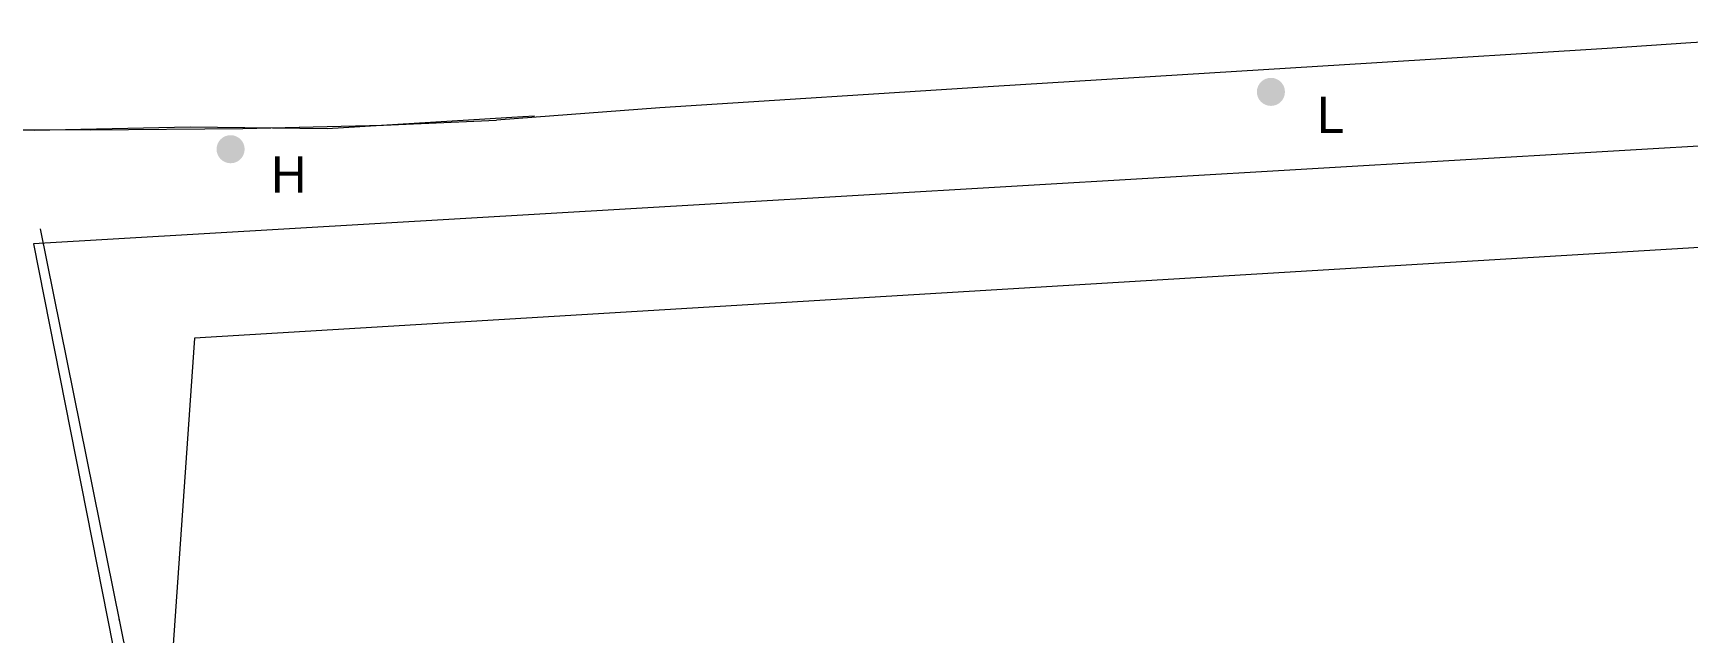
# Model space of a CAD drawing. Header units: millimetres. Extents: x 833924389 to 835767163, y 817400000 to 818811854.
# Drawn here: x 835451886 to 835510820, y 817652524 to 817673885 of the extents above; entities that cross this region are included whole.
import ezdxf

# ---------------------------------------------------------------- set-up
doc = ezdxf.new("R2010")
doc.units = ezdxf.units.MM
doc.header["$LTSCALE"] = 10
doc.header["$MEASUREMENT"] = 0
doc.layers.add('01_Base_Plan', color=5, linetype='Continuous', lineweight=5)
doc.styles.add('11SW4B$0$Style-WORKING', font='WORKING.shx')

# ---------------------------------------------------------------- blocks, each defined once
blk = doc.blocks.new('11SW4B$0$UTILP')
at = {"layer": '01_Base_Plan', "linetype": 'Continuous', "lineweight": 13}
h = blk.add_hatch(color=256, dxfattribs=at)
edge = h.paths.add_edge_path()
edge.add_arc((0, 0), 0.5, 0, 360)
blk = doc.blocks.new('11SW4B$0$UTIFH')
at = {"layer": '01_Base_Plan', "linetype": 'Continuous', "lineweight": 13}
h = blk.add_hatch(color=256, dxfattribs=at)
edge = h.paths.add_edge_path()
edge.add_arc((0, 0), 0.5, 0, 360)

msp = doc.modelspace()

# ---------------------------------------------------------------- linework, layer by layer
at = {"layer": '01_Base_Plan', "linetype": 'Continuous', "flags": 128}
for points in [[(835516952, 817673885), (835516844, 817673879), (835510925, 817673540), (835507941, 817673340), (835499548, 817672812), (835486084, 817671983), (835474209, 817671218), (835468387, 817670779)], [(835448867, 817649756), (835448863, 817649765), (835446622, 817654499), (835445325, 817660836), (835444123, 817667023), (835444151, 817668070), (835444500, 817669056), (835445138, 817669886), (835446011, 817670416), (835447027, 817670521), (835448590, 817670468), (835453931, 817670443), (835459358, 817670487), (835464364, 817670612), (835468387, 817670779)], [(835469748, 817670926), (835469330, 817670900), (835462360, 817670480), (835457480, 817670530), (835451920, 817670420), (835447010, 817670510)], [(835542158, 817579518), (835542397, 817579568), (835520371, 817647585), (835513023, 817669960), (835476210, 817667805), (835451905, 817666382), (835462076, 817614870), (835470532, 817575114)], [(835454981, 817652873), (835452144, 817666917)], [(835516399, 817631136), (835519747, 817648683), (835514195, 817666427), (835514192, 817666429), (835457634, 817663018), (835456434, 817645801), (835459918, 817628015), (835516399, 817631136)], [(835454981, 817652873), (835454949, 817653031)], [(835468419, 817586355), (835454981, 817652873)]]:
    msp.add_lwpolyline(points, dxfattribs=at)

# ---------------------------------------------------------------- block references
at = {"layer": '01_Base_Plan', "linetype": 'Continuous', "xscale": 1000, "yscale": 1000, "zscale": 1000}
for name, p in [('11SW4B$0$UTILP', (835495970, 817671792)), ('11SW4B$0$UTIFH', (835458920, 817669750))]:
    msp.add_blockref(name, p, dxfattribs=at)

# ---------------------------------------------------------------- texts
at = {"layer": '01_Base_Plan', "linetype": 'Continuous', "style": '11SW4B$0$Style-WORKING'}
for s, p in [('L', (835497611, 817670322)), ('H', (835460363, 817668200))]:
    msp.add_text(s, height=1300, dxfattribs=at).set_placement(p)

doc.saveas('drawing.dxf')
